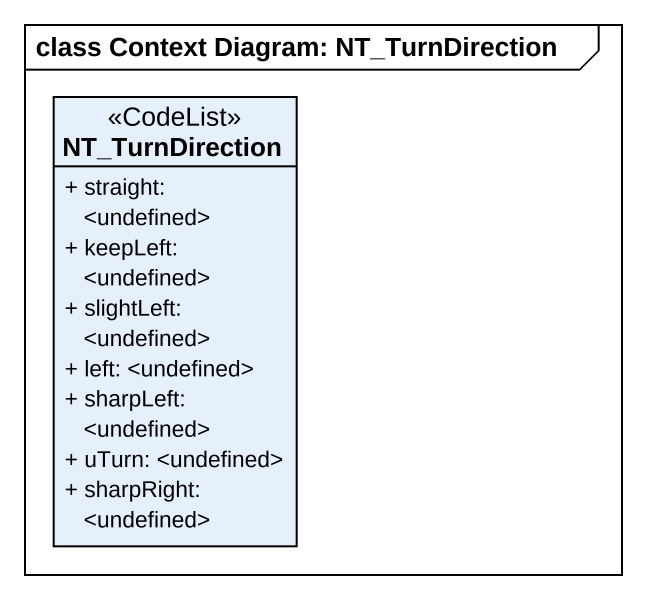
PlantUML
@startuml
mainframe class Context Diagram: NT_TurnDirection
hide circle
hide empty members
skinparam classAttributeIconSize 0
class NT_TurnDirection <<CodeList>> {
  + straight: <undefined>
  + keepLeft: <undefined>
  + slightLeft: <undefined>
  + left: <undefined>
  + sharpLeft: <undefined>
  + uTurn: <undefined>
  + sharpRight: <undefined>
}
@enduml
